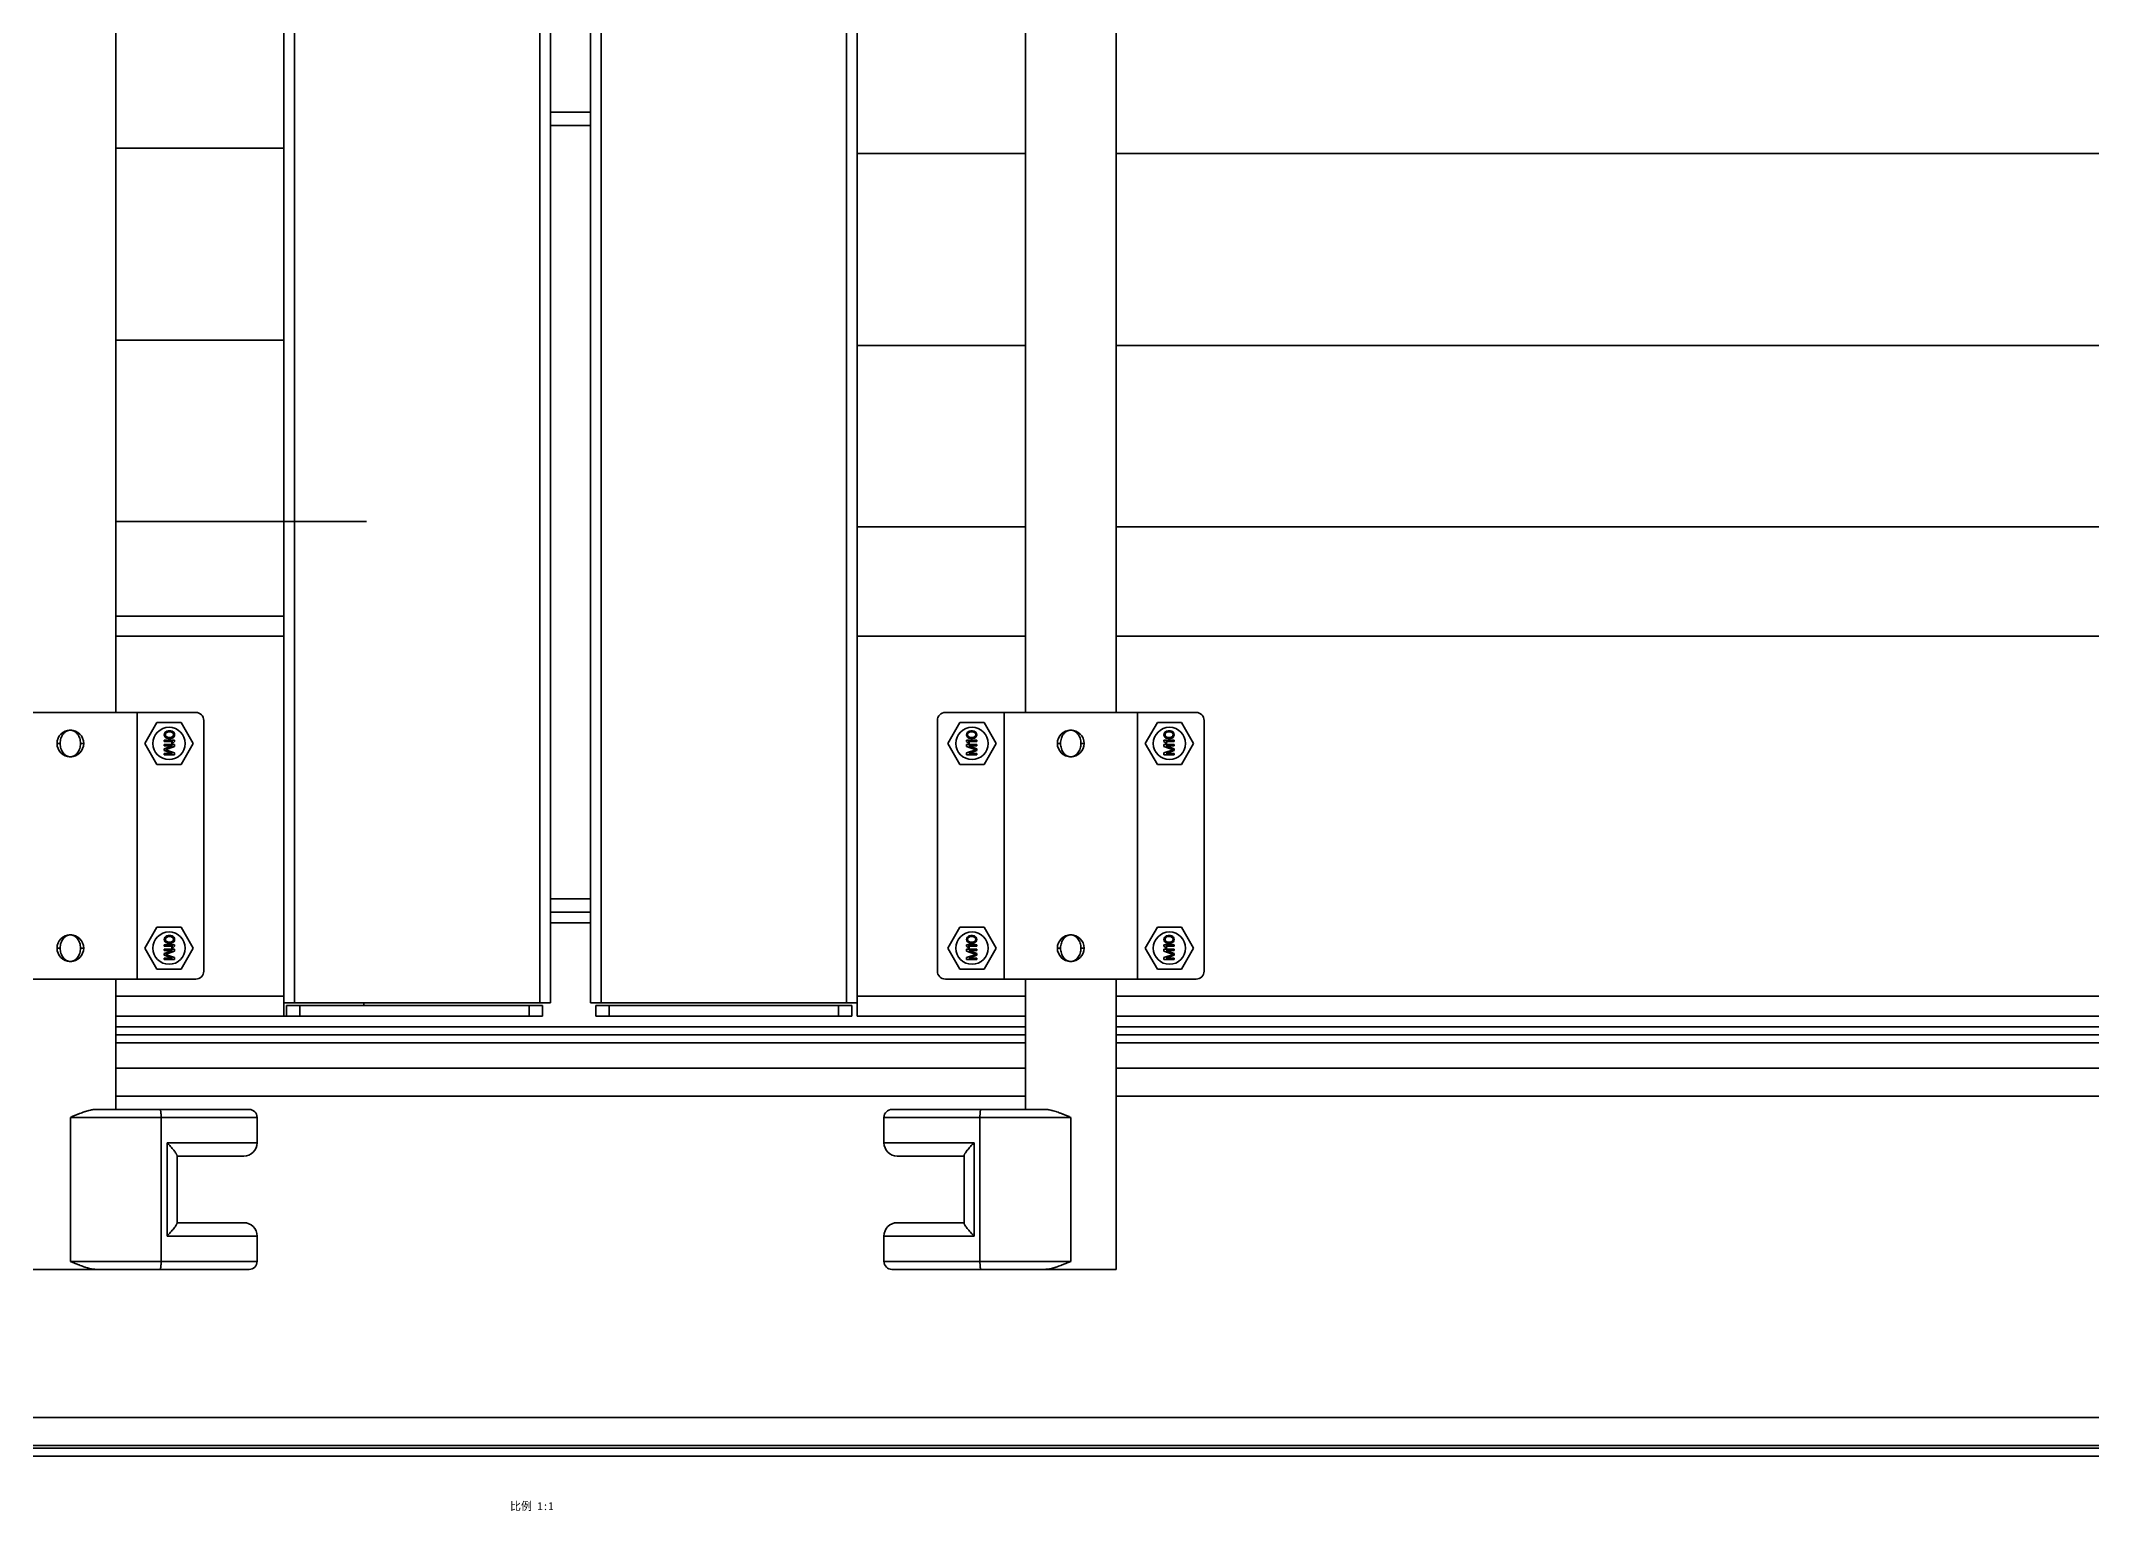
# Model space of a CAD drawing. Header units: millimetres. Extents: x 32496 to 166256, y 3504 to 23939.
# Drawn here: x 37340 to 38109, y 14983 to 15534 of the extents above; entities that cross this region are included whole.
import ezdxf

# ---------------------------------------------------------------- set-up
doc = ezdxf.new("R2010")
doc.units = ezdxf.units.MM
doc.layers.get('0').update_dxf_attribs({"lineweight": 35})
doc.styles.get("Standard").update_dxf_attribs({"font": '仿宋_GB2312.ttf'})

msp = doc.modelspace()

# ---------------------------------------------------------------- linework, layer by layer
at = {"color": 9, "linetype": 'Continuous'}
for p, q in [((37435.352, 17722.349), (37435.352, 15173.349)), ((37642.352, 17722.349), (37642.352, 15173.349)), ((37527.352, 16240.349), (37527.352, 15173.349)), ((37550.352, 16240.349), (37550.352, 15173.349)), ((37368.352, 15310.849), (37431.352, 15310.849)), ((37709.352, 15310.849), (37646.352, 15310.849)), ((38627.352, 15310.849), (37743.352, 15310.849)), ((37346.352, 15270.594), (37347.552, 15270.594)), ((37356.352, 15270.594), (37355.152, 15270.594)), ((37721.352, 15270.594), (37722.552, 15270.594)), ((37731.352, 15270.594), (37730.152, 15270.594)), ((37346.352, 15193.824), (37347.552, 15193.824)), ((37356.352, 15193.824), (37355.152, 15193.824)), ((37721.352, 15193.824), (37722.552, 15193.824)), ((37731.352, 15193.824), (37730.152, 15193.824)), ((37368.352, 15175.849), (37431.352, 15175.849)), ((37437.352, 15168.349), (37437.352, 15172.349)), ((37523.352, 15168.349), (37523.352, 15172.349)), ((37553.352, 15168.349), (37553.352, 15172.349)), ((37639.352, 15168.349), (37639.352, 15172.349)), ((37709.352, 15175.849), (37646.352, 15175.849)), ((38627.352, 15175.849), (37743.352, 15175.849)), ((37709.352, 15164.349), (37368.352, 15164.349)), ((38654.352, 15164.349), (37743.352, 15164.349)), ((37368.352, 15158.263), (37709.352, 15158.263)), ((37743.352, 15158.263), (38706.352, 15158.263)), ((37368.352, 15148.81), (37709.352, 15148.81)), ((37743.352, 15148.81), (38706.352, 15148.81)), ((37368.352, 15138.357), (37709.352, 15138.357)), ((37743.352, 15138.357), (38706.352, 15138.357)), ((37421.352, 15130.349), (37351.352, 15130.349)), ((37656.352, 15130.349), (37726.352, 15130.349)), ((37421.352, 15120.849), (37387.589, 15120.849)), ((37387.589, 15120.849), (37387.589, 15085.849)), ((37656.352, 15120.849), (37690.114, 15120.849)), ((37690.114, 15120.849), (37690.114, 15085.849)), ((37387.589, 15085.849), (37421.352, 15085.849)), ((37690.114, 15085.849), (37656.352, 15085.849)), ((37421.352, 15076.349), (37351.352, 15076.349)), ((37726.352, 15076.349), (37656.352, 15076.349)), ((36481.352, 15017.849), (38594.352, 15017.849)), ((36481.352, 15006.349), (38595.352, 15006.349))]:
    msp.add_line(p, q, dxfattribs=at)
at = {"color": 7, "linetype": 'Continuous'}
for p, q in [((37431.352, 17577.246), (37431.352, 15317.451)), ((37531.352, 16240.349), (37531.352, 15173.349)), ((37546.352, 16240.349), (37546.352, 15173.349)), ((37368.352, 15970.349), (37368.352, 15282.209)), ((37709.352, 15970.349), (37709.352, 15282.209)), ((37743.352, 15970.349), (37743.352, 15282.209)), ((37646.352, 15557.849), (37646.352, 15353.849)), ((37531.352, 15507.349), (37546.352, 15507.349)), ((37546.352, 15507.349), (37531.352, 15507.349)), ((37531.352, 15502.349), (37546.352, 15502.349)), ((37368.352, 15493.849), (37431.352, 15493.849)), ((37709.352, 15491.849), (37646.352, 15491.849)), ((38595.352, 15491.849), (37743.352, 15491.849)), ((37368.352, 15421.849), (37431.352, 15421.849)), ((37709.352, 15419.849), (37646.352, 15419.849)), ((38595.352, 15419.849), (37743.352, 15419.849)), ((37368.352, 15353.849), (37462.352, 15353.849)), ((37646.352, 15316.823), (37646.352, 15353.849)), ((37709.352, 15351.849), (37646.352, 15351.849)), ((38627.352, 15351.849), (37743.352, 15351.849)), ((37368.352, 15318.349), (37431.352, 15318.349)), ((37431.352, 15317.451), (37431.352, 15168.349)), ((37646.352, 15168.349), (37646.352, 15316.823)), ((37304.352, 15282.209), (37398.352, 15282.209)), ((37376.352, 15282.209), (37376.352, 15182.209)), ((37383.819, 15278.444), (37379.287, 15270.594)), ((37392.884, 15278.444), (37383.819, 15278.444)), ((37397.416, 15270.594), (37392.884, 15278.444)), ((37401.352, 15279.209), (37401.352, 15185.209)), ((37676.352, 15279.209), (37676.352, 15185.209)), ((37773.352, 15282.209), (37679.352, 15282.209)), ((37680.287, 15270.594), (37684.819, 15278.444)), ((37684.819, 15278.444), (37693.884, 15278.444)), ((37693.884, 15278.444), (37698.416, 15270.594)), ((37701.352, 15282.209), (37701.352, 15182.209)), ((37751.352, 15282.209), (37751.352, 15182.209)), ((37754.287, 15270.594), (37758.819, 15278.444)), ((37758.819, 15278.444), (37767.884, 15278.444)), ((37767.884, 15278.444), (37772.416, 15270.594)), ((37776.352, 15279.209), (37776.352, 15185.209)), ((37379.287, 15270.594), (37383.819, 15262.744)), ((37386.562, 15273.873), (37386.644, 15274.355)), ((37386.644, 15273.39), (37386.562, 15273.873)), ((37390.422, 15271.782), (37386.562, 15271.782)), ((37386.562, 15271.782), (37386.562, 15271.299)), ((37386.562, 15271.299), (37389.765, 15271.299)), ((37390.422, 15270.174), (37386.562, 15270.174)), ((37386.562, 15270.174), (37386.562, 15269.691)), ((37386.562, 15269.691), (37389.6, 15269.691)), ((37389.6, 15269.691), (37386.562, 15268.565)), ((37386.644, 15274.355), (37386.89, 15274.757)), ((37386.89, 15272.988), (37386.644, 15273.39)), ((37386.89, 15274.757), (37387.136, 15274.999)), ((37387.136, 15272.747), (37386.89, 15272.988)), ((37386.972, 15273.873), (37387.054, 15274.275)), ((37387.054, 15273.471), (37386.972, 15273.873)), ((37386.972, 15268.244), (37390.422, 15269.45)), ((37387.054, 15274.275), (37387.219, 15274.516)), ((37387.219, 15273.229), (37387.054, 15273.471)), ((37387.136, 15274.999), (37387.465, 15275.159)), ((37387.465, 15272.586), (37387.136, 15272.747)), ((37387.219, 15274.516), (37387.711, 15274.838)), ((37387.711, 15272.908), (37387.219, 15273.229)), ((37387.465, 15275.159), (37387.711, 15275.24)), ((37387.711, 15272.506), (37387.465, 15272.586)), ((37387.711, 15275.24), (37388.122, 15275.32)), ((37387.711, 15274.838), (37388.204, 15274.918)), ((37388.204, 15272.827), (37387.711, 15272.908)), ((37388.122, 15272.425), (37387.711, 15272.506)), ((37388.122, 15275.32), (37388.861, 15275.32)), ((37388.861, 15272.425), (37388.122, 15272.425)), ((37388.204, 15274.918), (37388.779, 15274.918)), ((37388.779, 15272.827), (37388.204, 15272.827)), ((37388.779, 15274.918), (37389.272, 15274.838)), ((37389.272, 15272.908), (37388.779, 15272.827)), ((37388.861, 15275.32), (37389.272, 15275.24)), ((37389.272, 15272.506), (37388.861, 15272.425)), ((37389.765, 15271.299), (37389.19, 15270.817)), ((37389.19, 15270.817), (37389.847, 15270.817)), ((37389.272, 15275.24), (37389.518, 15275.159)), ((37389.272, 15274.838), (37389.765, 15274.516)), ((37389.765, 15273.229), (37389.272, 15272.908)), ((37389.518, 15272.586), (37389.272, 15272.506)), ((37389.518, 15275.159), (37389.847, 15274.999)), ((37389.847, 15272.747), (37389.518, 15272.586)), ((37389.765, 15274.516), (37389.929, 15274.275)), ((37389.929, 15273.471), (37389.765, 15273.229)), ((37389.847, 15274.999), (37390.093, 15274.757)), ((37390.093, 15272.988), (37389.847, 15272.747)), ((37389.847, 15270.817), (37390.422, 15271.299)), ((37389.929, 15274.275), (37390.011, 15273.873)), ((37390.011, 15273.873), (37389.929, 15273.471)), ((37390.093, 15274.757), (37390.339, 15274.355)), ((37390.339, 15273.39), (37390.093, 15272.988)), ((37390.339, 15274.355), (37390.422, 15273.873)), ((37390.422, 15273.873), (37390.339, 15273.39)), ((37390.422, 15271.299), (37390.422, 15271.782)), ((37390.422, 15269.45), (37390.422, 15270.174)), ((37392.884, 15262.744), (37397.416, 15270.594)), ((37684.819, 15262.744), (37680.287, 15270.594)), ((37687.364, 15274.355), (37687.282, 15273.873)), ((37687.282, 15273.873), (37687.364, 15273.39)), ((37687.282, 15271.782), (37691.142, 15271.782)), ((37687.282, 15271.299), (37687.282, 15271.782)), ((37687.856, 15270.817), (37687.282, 15271.299)), ((37687.282, 15270.174), (37691.142, 15270.174)), ((37687.282, 15269.45), (37687.282, 15270.174)), ((37690.731, 15268.244), (37687.282, 15269.45)), ((37687.61, 15274.757), (37687.364, 15274.355)), ((37687.364, 15273.39), (37687.61, 15272.988)), ((37687.856, 15274.999), (37687.61, 15274.757)), ((37687.61, 15272.988), (37687.856, 15272.747)), ((37687.774, 15274.275), (37687.692, 15273.873)), ((37687.692, 15273.873), (37687.774, 15273.471)), ((37687.939, 15274.516), (37687.774, 15274.275)), ((37687.774, 15273.471), (37687.939, 15273.229)), ((37688.185, 15275.159), (37687.856, 15274.999)), ((37687.856, 15272.747), (37688.185, 15272.586)), ((37688.513, 15270.817), (37687.856, 15270.817)), ((37688.431, 15274.838), (37687.939, 15274.516)), ((37687.939, 15273.229), (37688.431, 15272.908)), ((37691.142, 15271.299), (37687.939, 15271.299)), ((37687.939, 15271.299), (37688.513, 15270.817)), ((37691.142, 15269.691), (37688.103, 15269.691)), ((37688.103, 15269.691), (37691.142, 15268.565)), ((37688.431, 15275.24), (37688.185, 15275.159)), ((37688.185, 15272.586), (37688.431, 15272.506)), ((37688.842, 15275.32), (37688.431, 15275.24)), ((37688.924, 15274.918), (37688.431, 15274.838)), ((37688.431, 15272.908), (37688.924, 15272.827)), ((37688.431, 15272.506), (37688.842, 15272.425)), ((37689.581, 15275.32), (37688.842, 15275.32)), ((37688.842, 15272.425), (37689.581, 15272.425)), ((37689.499, 15274.918), (37688.924, 15274.918)), ((37688.924, 15272.827), (37689.499, 15272.827)), ((37689.992, 15274.838), (37689.499, 15274.918)), ((37689.499, 15272.827), (37689.992, 15272.908)), ((37689.992, 15275.24), (37689.581, 15275.32)), ((37689.581, 15272.425), (37689.992, 15272.506)), ((37690.238, 15275.159), (37689.992, 15275.24)), ((37690.485, 15274.516), (37689.992, 15274.838)), ((37689.992, 15272.908), (37690.485, 15273.229)), ((37689.992, 15272.506), (37690.238, 15272.586)), ((37690.567, 15274.999), (37690.238, 15275.159)), ((37690.238, 15272.586), (37690.567, 15272.747)), ((37690.649, 15274.275), (37690.485, 15274.516)), ((37690.485, 15273.229), (37690.649, 15273.471)), ((37690.813, 15274.757), (37690.567, 15274.999)), ((37690.567, 15272.747), (37690.813, 15272.988)), ((37690.731, 15273.873), (37690.649, 15274.275)), ((37690.649, 15273.471), (37690.731, 15273.873)), ((37691.059, 15274.355), (37690.813, 15274.757)), ((37690.813, 15272.988), (37691.059, 15273.39)), ((37691.142, 15273.873), (37691.059, 15274.355)), ((37691.059, 15273.39), (37691.142, 15273.873)), ((37691.142, 15271.782), (37691.142, 15271.299)), ((37691.142, 15270.174), (37691.142, 15269.691)), ((37698.416, 15270.594), (37693.884, 15262.744)), ((37758.819, 15262.744), (37754.287, 15270.594)), ((37761.364, 15274.355), (37761.282, 15273.873)), ((37761.282, 15273.873), (37761.364, 15273.39)), ((37761.282, 15271.782), (37765.142, 15271.782)), ((37761.282, 15271.299), (37761.282, 15271.782)), ((37761.856, 15270.817), (37761.282, 15271.299)), ((37761.282, 15270.174), (37765.142, 15270.174)), ((37761.282, 15269.45), (37761.282, 15270.174)), ((37764.731, 15268.244), (37761.282, 15269.45)), ((37761.61, 15274.757), (37761.364, 15274.355)), ((37761.364, 15273.39), (37761.61, 15272.988)), ((37761.856, 15274.999), (37761.61, 15274.757)), ((37761.61, 15272.988), (37761.856, 15272.747)), ((37761.774, 15274.275), (37761.692, 15273.873)), ((37761.692, 15273.873), (37761.774, 15273.471)), ((37761.939, 15274.516), (37761.774, 15274.275)), ((37761.774, 15273.471), (37761.939, 15273.229)), ((37762.185, 15275.159), (37761.856, 15274.999)), ((37761.856, 15272.747), (37762.185, 15272.586)), ((37762.513, 15270.817), (37761.856, 15270.817)), ((37762.431, 15274.838), (37761.939, 15274.516)), ((37761.939, 15273.229), (37762.431, 15272.908)), ((37765.142, 15271.299), (37761.939, 15271.299)), ((37761.939, 15271.299), (37762.513, 15270.817)), ((37765.142, 15269.691), (37762.103, 15269.691)), ((37762.103, 15269.691), (37765.142, 15268.565)), ((37762.431, 15275.24), (37762.185, 15275.159)), ((37762.185, 15272.586), (37762.431, 15272.506)), ((37762.842, 15275.32), (37762.431, 15275.24)), ((37762.924, 15274.918), (37762.431, 15274.838)), ((37762.431, 15272.908), (37762.924, 15272.827)), ((37762.431, 15272.506), (37762.842, 15272.425)), ((37763.581, 15275.32), (37762.842, 15275.32)), ((37762.842, 15272.425), (37763.581, 15272.425)), ((37763.499, 15274.918), (37762.924, 15274.918)), ((37762.924, 15272.827), (37763.499, 15272.827)), ((37763.992, 15274.838), (37763.499, 15274.918)), ((37763.499, 15272.827), (37763.992, 15272.908)), ((37763.992, 15275.24), (37763.581, 15275.32)), ((37763.581, 15272.425), (37763.992, 15272.506)), ((37764.238, 15275.159), (37763.992, 15275.24)), ((37764.485, 15274.516), (37763.992, 15274.838)), ((37763.992, 15272.908), (37764.485, 15273.229)), ((37763.992, 15272.506), (37764.238, 15272.586)), ((37764.567, 15274.999), (37764.238, 15275.159)), ((37764.238, 15272.586), (37764.567, 15272.747)), ((37764.649, 15274.275), (37764.485, 15274.516)), ((37764.485, 15273.229), (37764.649, 15273.471)), ((37764.813, 15274.757), (37764.567, 15274.999)), ((37764.567, 15272.747), (37764.813, 15272.988)), ((37764.731, 15273.873), (37764.649, 15274.275)), ((37764.649, 15273.471), (37764.731, 15273.873)), ((37765.059, 15274.355), (37764.813, 15274.757)), ((37764.813, 15272.988), (37765.059, 15273.39)), ((37765.142, 15273.873), (37765.059, 15274.355)), ((37765.059, 15273.39), (37765.142, 15273.873)), ((37765.142, 15271.782), (37765.142, 15271.299)), ((37765.142, 15270.174), (37765.142, 15269.691)), ((37772.416, 15270.594), (37767.884, 15262.744)), ((37383.819, 15262.744), (37392.884, 15262.744)), ((37386.562, 15268.565), (37386.562, 15267.922)), ((37386.562, 15267.922), (37389.6, 15266.796)), ((37389.6, 15266.796), (37386.562, 15266.796)), ((37386.562, 15266.796), (37386.562, 15266.314)), ((37386.562, 15266.314), (37390.422, 15266.314)), ((37390.422, 15267.037), (37386.972, 15268.244)), ((37390.422, 15266.314), (37390.422, 15267.037)), ((37693.884, 15262.744), (37684.819, 15262.744)), ((37687.282, 15267.037), (37690.731, 15268.244)), ((37687.282, 15266.314), (37687.282, 15267.037)), ((37691.142, 15266.314), (37687.282, 15266.314)), ((37691.142, 15267.922), (37688.103, 15266.796)), ((37688.103, 15266.796), (37691.142, 15266.796)), ((37691.142, 15268.565), (37691.142, 15267.922)), ((37691.142, 15266.796), (37691.142, 15266.314)), ((37767.884, 15262.744), (37758.819, 15262.744)), ((37761.282, 15267.037), (37764.731, 15268.244)), ((37761.282, 15266.314), (37761.282, 15267.037)), ((37765.142, 15266.314), (37761.282, 15266.314)), ((37765.142, 15267.922), (37762.103, 15266.796)), ((37762.103, 15266.796), (37765.142, 15266.796)), ((37765.142, 15268.565), (37765.142, 15267.922)), ((37765.142, 15266.796), (37765.142, 15266.314)), ((37546.352, 15212.349), (37531.352, 15212.349)), ((37383.819, 15201.674), (37379.287, 15193.824)), ((37392.884, 15201.674), (37383.819, 15201.674)), ((37397.416, 15193.824), (37392.884, 15201.674)), ((37546.352, 15207.349), (37531.352, 15207.349)), ((37546.352, 15203.349), (37531.352, 15203.349)), ((37680.287, 15193.824), (37684.819, 15201.674)), ((37684.819, 15201.674), (37693.884, 15201.674)), ((37693.884, 15201.674), (37698.416, 15193.824)), ((37754.287, 15193.824), (37758.819, 15201.674)), ((37758.819, 15201.674), (37767.884, 15201.674)), ((37767.884, 15201.674), (37772.416, 15193.824)), ((37379.287, 15193.824), (37383.819, 15185.974)), ((37386.562, 15197.103), (37386.644, 15197.585)), ((37386.644, 15196.62), (37386.562, 15197.103)), ((37390.422, 15195.012), (37386.562, 15195.012)), ((37386.562, 15195.012), (37386.562, 15194.529)), ((37386.562, 15194.529), (37389.765, 15194.529)), ((37390.422, 15193.404), (37386.562, 15193.404)), ((37386.562, 15193.404), (37386.562, 15192.921)), ((37386.562, 15192.921), (37389.6, 15192.921)), ((37389.6, 15192.921), (37386.562, 15191.795)), ((37386.644, 15197.585), (37386.89, 15197.987)), ((37386.89, 15196.218), (37386.644, 15196.62)), ((37386.89, 15197.987), (37387.136, 15198.229)), ((37387.136, 15195.977), (37386.89, 15196.218)), ((37386.972, 15197.103), (37387.054, 15197.505)), ((37387.054, 15196.701), (37386.972, 15197.103)), ((37386.972, 15191.474), (37390.422, 15192.68)), ((37387.054, 15197.505), (37387.219, 15197.746)), ((37387.219, 15196.459), (37387.054, 15196.701)), ((37387.136, 15198.229), (37387.465, 15198.389)), ((37387.465, 15195.816), (37387.136, 15195.977)), ((37387.219, 15197.746), (37387.711, 15198.068)), ((37387.711, 15196.138), (37387.219, 15196.459)), ((37387.465, 15198.389), (37387.711, 15198.47)), ((37387.711, 15195.736), (37387.465, 15195.816)), ((37387.711, 15198.47), (37388.122, 15198.55)), ((37387.711, 15198.068), (37388.204, 15198.148)), ((37388.204, 15196.057), (37387.711, 15196.138)), ((37388.122, 15195.655), (37387.711, 15195.736)), ((37388.122, 15198.55), (37388.861, 15198.55)), ((37388.861, 15195.655), (37388.122, 15195.655)), ((37388.204, 15198.148), (37388.779, 15198.148)), ((37388.779, 15196.057), (37388.204, 15196.057)), ((37388.779, 15198.148), (37389.272, 15198.068)), ((37389.272, 15196.138), (37388.779, 15196.057)), ((37388.861, 15198.55), (37389.272, 15198.47)), ((37389.272, 15195.736), (37388.861, 15195.655)), ((37389.765, 15194.529), (37389.19, 15194.047)), ((37389.19, 15194.047), (37389.847, 15194.047)), ((37389.272, 15198.47), (37389.518, 15198.389)), ((37389.272, 15198.068), (37389.765, 15197.746)), ((37389.765, 15196.459), (37389.272, 15196.138)), ((37389.518, 15195.816), (37389.272, 15195.736)), ((37389.518, 15198.389), (37389.847, 15198.229)), ((37389.847, 15195.977), (37389.518, 15195.816)), ((37389.765, 15197.746), (37389.929, 15197.505)), ((37389.929, 15196.701), (37389.765, 15196.459)), ((37389.847, 15198.229), (37390.093, 15197.987)), ((37390.093, 15196.218), (37389.847, 15195.977)), ((37389.847, 15194.047), (37390.422, 15194.529)), ((37389.929, 15197.505), (37390.011, 15197.103)), ((37390.011, 15197.103), (37389.929, 15196.701)), ((37390.093, 15197.987), (37390.339, 15197.585)), ((37390.339, 15196.62), (37390.093, 15196.218)), ((37390.339, 15197.585), (37390.422, 15197.103)), ((37390.422, 15197.103), (37390.339, 15196.62)), ((37390.422, 15194.529), (37390.422, 15195.012)), ((37390.422, 15192.68), (37390.422, 15193.404)), ((37392.884, 15185.974), (37397.416, 15193.824)), ((37684.819, 15185.974), (37680.287, 15193.824)), ((37687.364, 15197.585), (37687.282, 15197.103)), ((37687.282, 15197.103), (37687.364, 15196.62)), ((37687.282, 15195.012), (37691.142, 15195.012)), ((37687.282, 15194.529), (37687.282, 15195.012)), ((37687.856, 15194.047), (37687.282, 15194.529)), ((37687.282, 15193.404), (37691.142, 15193.404)), ((37687.282, 15192.68), (37687.282, 15193.404)), ((37690.731, 15191.474), (37687.282, 15192.68)), ((37687.61, 15197.987), (37687.364, 15197.585)), ((37687.364, 15196.62), (37687.61, 15196.218)), ((37687.856, 15198.229), (37687.61, 15197.987)), ((37687.61, 15196.218), (37687.856, 15195.977)), ((37687.774, 15197.505), (37687.692, 15197.103)), ((37687.692, 15197.103), (37687.774, 15196.701)), ((37687.939, 15197.746), (37687.774, 15197.505)), ((37687.774, 15196.701), (37687.939, 15196.459)), ((37688.185, 15198.389), (37687.856, 15198.229)), ((37687.856, 15195.977), (37688.185, 15195.816)), ((37688.513, 15194.047), (37687.856, 15194.047)), ((37688.431, 15198.068), (37687.939, 15197.746)), ((37687.939, 15196.459), (37688.431, 15196.138)), ((37691.142, 15194.529), (37687.939, 15194.529)), ((37687.939, 15194.529), (37688.513, 15194.047)), ((37691.142, 15192.921), (37688.103, 15192.921)), ((37688.103, 15192.921), (37691.142, 15191.795)), ((37688.431, 15198.47), (37688.185, 15198.389)), ((37688.185, 15195.816), (37688.431, 15195.736)), ((37688.842, 15198.55), (37688.431, 15198.47)), ((37688.924, 15198.148), (37688.431, 15198.068)), ((37688.431, 15196.138), (37688.924, 15196.057)), ((37688.431, 15195.736), (37688.842, 15195.655)), ((37689.581, 15198.55), (37688.842, 15198.55)), ((37688.842, 15195.655), (37689.581, 15195.655)), ((37689.499, 15198.148), (37688.924, 15198.148)), ((37688.924, 15196.057), (37689.499, 15196.057)), ((37689.992, 15198.068), (37689.499, 15198.148)), ((37689.499, 15196.057), (37689.992, 15196.138)), ((37689.992, 15198.47), (37689.581, 15198.55)), ((37689.581, 15195.655), (37689.992, 15195.736)), ((37690.238, 15198.389), (37689.992, 15198.47)), ((37690.485, 15197.746), (37689.992, 15198.068)), ((37689.992, 15196.138), (37690.485, 15196.459)), ((37689.992, 15195.736), (37690.238, 15195.816)), ((37690.567, 15198.229), (37690.238, 15198.389)), ((37690.238, 15195.816), (37690.567, 15195.977)), ((37690.649, 15197.505), (37690.485, 15197.746)), ((37690.485, 15196.459), (37690.649, 15196.701)), ((37690.813, 15197.987), (37690.567, 15198.229)), ((37690.567, 15195.977), (37690.813, 15196.218)), ((37690.731, 15197.103), (37690.649, 15197.505)), ((37690.649, 15196.701), (37690.731, 15197.103)), ((37691.059, 15197.585), (37690.813, 15197.987)), ((37690.813, 15196.218), (37691.059, 15196.62)), ((37691.142, 15197.103), (37691.059, 15197.585)), ((37691.059, 15196.62), (37691.142, 15197.103)), ((37691.142, 15195.012), (37691.142, 15194.529)), ((37691.142, 15193.404), (37691.142, 15192.921)), ((37698.416, 15193.824), (37693.884, 15185.974)), ((37758.819, 15185.974), (37754.287, 15193.824)), ((37761.364, 15197.585), (37761.282, 15197.103)), ((37761.282, 15197.103), (37761.364, 15196.62)), ((37761.282, 15195.012), (37765.142, 15195.012)), ((37761.282, 15194.529), (37761.282, 15195.012)), ((37761.856, 15194.047), (37761.282, 15194.529)), ((37761.282, 15193.404), (37765.142, 15193.404)), ((37761.282, 15192.68), (37761.282, 15193.404)), ((37764.731, 15191.474), (37761.282, 15192.68)), ((37761.61, 15197.987), (37761.364, 15197.585)), ((37761.364, 15196.62), (37761.61, 15196.218)), ((37761.856, 15198.229), (37761.61, 15197.987)), ((37761.61, 15196.218), (37761.856, 15195.977)), ((37761.774, 15197.505), (37761.692, 15197.103)), ((37761.692, 15197.103), (37761.774, 15196.701)), ((37761.939, 15197.746), (37761.774, 15197.505)), ((37761.774, 15196.701), (37761.939, 15196.459)), ((37762.185, 15198.389), (37761.856, 15198.229)), ((37761.856, 15195.977), (37762.185, 15195.816)), ((37762.513, 15194.047), (37761.856, 15194.047)), ((37762.431, 15198.068), (37761.939, 15197.746)), ((37761.939, 15196.459), (37762.431, 15196.138)), ((37765.142, 15194.529), (37761.939, 15194.529)), ((37761.939, 15194.529), (37762.513, 15194.047)), ((37765.142, 15192.921), (37762.103, 15192.921)), ((37762.103, 15192.921), (37765.142, 15191.795)), ((37762.431, 15198.47), (37762.185, 15198.389)), ((37762.185, 15195.816), (37762.431, 15195.736)), ((37762.842, 15198.55), (37762.431, 15198.47)), ((37762.924, 15198.148), (37762.431, 15198.068)), ((37762.431, 15196.138), (37762.924, 15196.057)), ((37762.431, 15195.736), (37762.842, 15195.655)), ((37763.581, 15198.55), (37762.842, 15198.55)), ((37762.842, 15195.655), (37763.581, 15195.655)), ((37763.499, 15198.148), (37762.924, 15198.148)), ((37762.924, 15196.057), (37763.499, 15196.057)), ((37763.992, 15198.068), (37763.499, 15198.148)), ((37763.499, 15196.057), (37763.992, 15196.138)), ((37763.992, 15198.47), (37763.581, 15198.55)), ((37763.581, 15195.655), (37763.992, 15195.736)), ((37764.238, 15198.389), (37763.992, 15198.47)), ((37764.485, 15197.746), (37763.992, 15198.068)), ((37763.992, 15196.138), (37764.485, 15196.459)), ((37763.992, 15195.736), (37764.238, 15195.816)), ((37764.567, 15198.229), (37764.238, 15198.389)), ((37764.238, 15195.816), (37764.567, 15195.977)), ((37764.649, 15197.505), (37764.485, 15197.746)), ((37764.485, 15196.459), (37764.649, 15196.701)), ((37764.813, 15197.987), (37764.567, 15198.229)), ((37764.567, 15195.977), (37764.813, 15196.218)), ((37764.731, 15197.103), (37764.649, 15197.505)), ((37764.649, 15196.701), (37764.731, 15197.103)), ((37765.059, 15197.585), (37764.813, 15197.987)), ((37764.813, 15196.218), (37765.059, 15196.62)), ((37765.142, 15197.103), (37765.059, 15197.585)), ((37765.059, 15196.62), (37765.142, 15197.103)), ((37765.142, 15195.012), (37765.142, 15194.529)), ((37765.142, 15193.404), (37765.142, 15192.921)), ((37772.416, 15193.824), (37767.884, 15185.974)), ((37383.819, 15185.974), (37392.884, 15185.974)), ((37386.562, 15191.795), (37386.562, 15191.152)), ((37386.562, 15191.152), (37389.6, 15190.026)), ((37389.6, 15190.026), (37386.562, 15190.026)), ((37386.562, 15190.026), (37386.562, 15189.544)), ((37386.562, 15189.544), (37390.422, 15189.544)), ((37390.422, 15190.267), (37386.972, 15191.474)), ((37390.422, 15189.544), (37390.422, 15190.267)), ((37693.884, 15185.974), (37684.819, 15185.974)), ((37687.282, 15190.267), (37690.731, 15191.474)), ((37687.282, 15189.544), (37687.282, 15190.267)), ((37691.142, 15189.544), (37687.282, 15189.544)), ((37691.142, 15191.152), (37688.103, 15190.026)), ((37688.103, 15190.026), (37691.142, 15190.026)), ((37691.142, 15191.795), (37691.142, 15191.152)), ((37691.142, 15190.026), (37691.142, 15189.544)), ((37767.884, 15185.974), (37758.819, 15185.974)), ((37761.282, 15190.267), (37764.731, 15191.474)), ((37761.282, 15189.544), (37761.282, 15190.267)), ((37765.142, 15189.544), (37761.282, 15189.544)), ((37765.142, 15191.152), (37762.103, 15190.026)), ((37762.103, 15190.026), (37765.142, 15190.026)), ((37765.142, 15191.795), (37765.142, 15191.152)), ((37765.142, 15190.026), (37765.142, 15189.544)), ((37304.352, 15182.209), (37398.352, 15182.209)), ((37368.352, 15182.209), (37368.352, 15133.349)), ((37773.352, 15182.209), (37679.352, 15182.209)), ((37709.352, 15182.209), (37709.352, 15133.349)), ((37743.352, 15182.209), (37743.352, 15073.349)), ((37531.352, 15173.349), (37431.352, 15173.349)), ((37528.352, 15172.349), (37432.352, 15172.349)), ((37432.352, 15168.349), (37432.352, 15172.349)), ((37461.352, 15173.349), (37461.352, 15172.349)), ((37528.352, 15168.349), (37528.352, 15172.349)), ((37646.352, 15173.349), (37546.352, 15173.349)), ((37644.352, 15172.349), (37548.352, 15172.349)), ((37548.352, 15168.349), (37548.352, 15172.349)), ((37644.352, 15168.349), (37644.352, 15172.349)), ((37368.352, 15168.349), (37431.352, 15168.349)), ((37432.352, 15168.349), (37431.352, 15168.349)), ((37528.352, 15168.349), (37432.352, 15168.349)), ((37644.352, 15168.349), (37548.352, 15168.349)), ((37709.352, 15168.349), (37646.352, 15168.349)), ((38627.352, 15168.349), (37743.352, 15168.349)), ((37709.352, 15161.349), (37368.352, 15161.349)), ((37368.352, 15158.309), (37709.352, 15158.309)), ((38654.352, 15161.349), (37743.352, 15161.349)), ((37743.352, 15158.309), (38706.352, 15158.309)), ((37352.936, 15131.011), (37352.648, 15130.891)), ((37418.352, 15133.349), (37360.995, 15133.349)), ((37659.352, 15133.349), (37716.708, 15133.349)), ((37724.767, 15131.011), (37725.055, 15130.891)), ((37351.352, 15130.349), (37351.352, 15076.349)), ((37385.376, 15076.349), (37385.376, 15130.349)), ((37421.352, 15120.849), (37421.352, 15130.349)), ((37656.352, 15120.849), (37656.352, 15130.349)), ((37692.328, 15076.349), (37692.328, 15130.349)), ((37726.352, 15130.349), (37726.352, 15076.349)), ((37391.352, 15116.004), (37391.352, 15090.693)), ((37416.352, 15115.849), (37391.352, 15115.849)), ((37661.352, 15115.849), (37686.352, 15115.849)), ((37686.352, 15116.004), (37686.352, 15090.693)), ((37391.352, 15090.849), (37416.352, 15090.849)), ((37421.352, 15076.349), (37421.352, 15085.849)), ((37656.352, 15076.349), (37656.352, 15085.849)), ((37686.352, 15090.849), (37661.352, 15090.849)), ((37334.352, 15073.349), (37364.199, 15073.349)), ((37352.647, 15075.806), (37352.936, 15075.686)), ((37418.352, 15073.349), (37360.995, 15073.349)), ((37716.708, 15073.349), (37659.352, 15073.349)), ((37743.352, 15073.349), (37716.708, 15073.349)), ((37725.056, 15075.806), (37724.767, 15075.686)), ((36481.352, 15007.349), (38594.352, 15007.349)), ((36481.352, 15003.349), (38595.352, 15003.349))]:
    msp.add_line(p, q, dxfattribs=at)
for centre, radius in [((37351.352, 15270.594), 5), ((37388.352, 15270.594), 6.055), ((37689.352, 15270.594), 6.055), ((37726.352, 15270.594), 5), ((37763.352, 15270.594), 6.055), ((37351.352, 15193.824), 5), ((37388.352, 15193.824), 6.055), ((37689.352, 15193.824), 6.055), ((37726.352, 15193.824), 5), ((37763.352, 15193.824), 6.055)]:
    msp.add_circle(centre, radius, dxfattribs=at)
for centre, radius, start, end in [((37398.352, 15279.209), 3, 0, 90), ((37679.352, 15279.209), 3, 90, 180), ((37773.352, 15279.209), 3, 0, 90), ((37398.352, 15185.209), 3, 270, 0), ((37679.352, 15185.209), 3, 180, 270), ((37773.352, 15185.209), 3, 270, 0), ((37500.073, 14776.93), 383.436, 112.611717, 112.821724), ((37384.788, 15054.795), 82.602, 111.66374, 111.907827), ((37372.07, 15087.557), 47.457, 110.207585, 110.396207), ((37366.41, 15103.602), 30.442, 108.011666, 108.317547), ((37363.134, 15114.492), 19.069, 104.359, 105.090053), ((37361.458, 15122.098), 11.277, 98.622006, 99.52621), ((37418.352, 15130.349), 3, 0, 90), ((37659.352, 15130.349), 3, 90, 180), ((37716.245, 15122.098), 11.277, 80.47379, 81.377994), ((37714.569, 15114.492), 19.069, 74.909947, 75.641), ((37711.293, 15103.602), 30.442, 71.682453, 71.988334), ((37705.634, 15087.557), 47.457, 69.603793, 69.792415), ((37692.915, 15054.795), 82.602, 68.092173, 68.33626), ((37577.63, 14776.93), 383.436, 67.178276, 67.388283), ((37416.352, 15120.849), 5, 270, 0), ((37661.352, 15120.849), 5, 180, 270), ((37416.352, 15085.849), 5, 0, 90), ((37661.352, 15085.849), 5, 90, 180), ((37500.251, 15430.192), 383.896, 247.178342, 247.387917), ((37384.59, 15151.408), 82.07, 248.090672, 248.336517), ((37371.961, 15118.848), 47.145, 249.601673, 249.793339), ((37366.35, 15102.913), 30.251, 251.679371, 251.987326), ((37363.083, 15092.013), 18.87, 254.904844, 255.645581), ((37361.438, 15084.472), 11.149, 260.46646, 261.383048), ((37418.352, 15076.349), 3, 270, 0), ((37659.352, 15076.349), 3, 180, 270), ((37716.265, 15084.472), 11.149, 278.616952, 279.53354), ((37714.62, 15092.013), 18.87, 284.354419, 285.095156), ((37711.353, 15102.913), 30.251, 288.012674, 288.320629), ((37705.742, 15118.848), 47.145, 290.206661, 290.398327), ((37693.113, 15151.408), 82.07, 291.663483, 291.909328), ((37577.452, 15430.192), 383.896, 292.612083, 292.821658)]:
    msp.add_arc(centre, radius, start, end, dxfattribs=at)
for points, knots in [([(37355.152, 15270.594), (37355.152, 15271.239), (37355.01, 15272.204), (37354.541, 15273.371), (37354.071, 15274.132), (37353.496, 15274.761), (37352.834, 15275.233), (37352.109, 15275.527), (37351.351, 15275.627), (37350.592, 15275.526), (37349.868, 15275.232), (37349.206, 15274.759), (37348.631, 15274.13), (37348.162, 15273.369), (37347.692, 15272.203), (37347.552, 15271.238), (37347.552, 15270.594)], [0, 0, 0, 0, 0.1397452, 0.2070146, 0.2713391, 0.3324152, 0.3903878, 0.4459035, 0.5000391, 0.5541863, 0.6097272, 0.6677291, 0.7288193, 0.7931337, 0.8603675, 1, 1, 1, 1]), ([(37347.552, 15270.594), (37347.552, 15269.948), (37347.693, 15268.983), (37348.162, 15267.817), (37348.632, 15267.055), (37349.208, 15266.426), (37349.869, 15265.954), (37350.594, 15265.66), (37351.352, 15265.561), (37352.111, 15265.661), (37352.835, 15265.955), (37353.497, 15266.428), (37354.072, 15267.057), (37354.542, 15267.819), (37355.011, 15268.984), (37355.152, 15269.949), (37355.152, 15270.594)], [0, 0, 0, 0, 0.1397452, 0.2070146, 0.2713391, 0.3324152, 0.3903878, 0.4459035, 0.5000391, 0.5541863, 0.6097272, 0.6677291, 0.7288193, 0.7931337, 0.8603675, 1, 1, 1, 1]), ([(37722.552, 15270.594), (37722.552, 15271.239), (37722.693, 15272.204), (37723.162, 15273.371), (37723.632, 15274.132), (37724.208, 15274.761), (37724.869, 15275.233), (37725.594, 15275.527), (37726.352, 15275.627), (37727.111, 15275.526), (37727.835, 15275.232), (37728.497, 15274.759), (37729.072, 15274.13), (37729.542, 15273.369), (37730.011, 15272.203), (37730.152, 15271.238), (37730.152, 15270.594)], [0, 0, 0, 0, 0.1397452, 0.2070146, 0.2713391, 0.3324152, 0.3903878, 0.4459035, 0.5000391, 0.5541863, 0.6097272, 0.6677291, 0.7288193, 0.7931337, 0.8603675, 1, 1, 1, 1]), ([(37730.152, 15270.594), (37730.152, 15269.948), (37730.01, 15268.983), (37729.541, 15267.817), (37729.071, 15267.055), (37728.496, 15266.426), (37727.834, 15265.954), (37727.109, 15265.66), (37726.351, 15265.561), (37725.592, 15265.661), (37724.868, 15265.955), (37724.206, 15266.428), (37723.631, 15267.057), (37723.162, 15267.819), (37722.692, 15268.984), (37722.552, 15269.949), (37722.552, 15270.594)], [0, 0, 0, 0, 0.1397452, 0.2070146, 0.2713391, 0.3324152, 0.3903878, 0.4459035, 0.5000391, 0.5541863, 0.6097272, 0.6677291, 0.7288193, 0.7931337, 0.8603675, 1, 1, 1, 1]), ([(37355.152, 15193.824), (37355.152, 15194.469), (37355.01, 15195.434), (37354.541, 15196.601), (37354.071, 15197.362), (37353.496, 15197.991), (37352.834, 15198.463), (37352.109, 15198.757), (37351.351, 15198.857), (37350.592, 15198.756), (37349.868, 15198.462), (37349.206, 15197.989), (37348.631, 15197.36), (37348.162, 15196.599), (37347.692, 15195.433), (37347.552, 15194.468), (37347.552, 15193.824)], [0, 0, 0, 0, 0.1397452, 0.2070146, 0.2713391, 0.3324152, 0.3903878, 0.4459035, 0.5000391, 0.5541863, 0.6097272, 0.6677291, 0.7288193, 0.7931337, 0.8603675, 1, 1, 1, 1]), ([(37347.552, 15193.824), (37347.552, 15193.178), (37347.693, 15192.213), (37348.162, 15191.047), (37348.632, 15190.285), (37349.208, 15189.657), (37349.869, 15189.184), (37350.594, 15188.89), (37351.352, 15188.791), (37352.111, 15188.891), (37352.835, 15189.185), (37353.497, 15189.658), (37354.072, 15190.287), (37354.542, 15191.049), (37355.011, 15192.214), (37355.152, 15193.179), (37355.152, 15193.824)], [0, 0, 0, 0, 0.1397452, 0.2070146, 0.2713391, 0.3324152, 0.3903878, 0.4459035, 0.5000391, 0.5541863, 0.6097272, 0.6677291, 0.7288193, 0.7931337, 0.8603675, 1, 1, 1, 1]), ([(37722.552, 15193.824), (37722.552, 15194.469), (37722.693, 15195.434), (37723.162, 15196.601), (37723.632, 15197.362), (37724.208, 15197.991), (37724.869, 15198.463), (37725.594, 15198.757), (37726.352, 15198.857), (37727.111, 15198.756), (37727.835, 15198.462), (37728.497, 15197.989), (37729.072, 15197.36), (37729.542, 15196.599), (37730.011, 15195.433), (37730.152, 15194.468), (37730.152, 15193.824)], [0, 0, 0, 0, 0.1397452, 0.2070146, 0.2713391, 0.3324152, 0.3903878, 0.4459035, 0.5000391, 0.5541863, 0.6097272, 0.6677291, 0.7288193, 0.7931337, 0.8603675, 1, 1, 1, 1]), ([(37730.152, 15193.824), (37730.152, 15193.178), (37730.01, 15192.213), (37729.541, 15191.047), (37729.071, 15190.285), (37728.496, 15189.657), (37727.834, 15189.184), (37727.109, 15188.89), (37726.351, 15188.791), (37725.592, 15188.891), (37724.868, 15189.185), (37724.206, 15189.658), (37723.631, 15190.287), (37723.162, 15191.049), (37722.692, 15192.214), (37722.552, 15193.179), (37722.552, 15193.824)], [0, 0, 0, 0, 0.1397452, 0.2070146, 0.2713391, 0.3324152, 0.3903878, 0.4459035, 0.5000391, 0.5541863, 0.6097272, 0.6677291, 0.7288193, 0.7931337, 0.8603675, 1, 1, 1, 1]), ([(37353.968, 15131.432), (37353.882, 15131.398), (37353.538, 15131.259), (37353.194, 15131.118), (37352.936, 15131.011)], [0, 0, 0, 0, 0.2493508, 1, 1, 1, 1]), ([(37355.53, 15132.039), (37355.427, 15132.001), (37355.014, 15131.846), (37354.603, 15131.685), (37354.295, 15131.563)], [0, 0, 0, 0, 0.2486191, 1, 1, 1, 1]), ([(37356.843, 15132.502), (37356.746, 15132.47), (37356.355, 15132.339), (37355.967, 15132.2), (37355.677, 15132.093)], [0, 0, 0, 0, 0.2480561, 1, 1, 1, 1]), ([(37358.17, 15132.903), (37358.072, 15132.877), (37357.679, 15132.768), (37357.289, 15132.648), (37356.997, 15132.553)], [0, 0, 0, 0, 0.2472202, 1, 1, 1, 1]), ([(37359.592, 15133.22), (37359.494, 15133.203), (37359.096, 15133.131), (37358.701, 15133.041), (37358.405, 15132.965)], [0, 0, 0, 0, 0.2461308, 1, 1, 1, 1]), ([(37360.995, 15133.349), (37360.895, 15133.349), (37360.484, 15133.339), (37360.075, 15133.295), (37359.768, 15133.248)], [0, 0, 0, 0, 0.2445432, 1, 1, 1, 1]), ([(37385.376, 15130.349), (37385.376, 15130.733), (37385.363, 15131.291), (37385.316, 15131.999), (37385.271, 15132.448), (37385.223, 15132.774), (37385.179, 15132.989), (37385.146, 15133.114), (37385.112, 15133.214), (37385.075, 15133.294), (37385.029, 15133.349), (37384.998, 15133.349)], [0, 0, 0, 0, 0.3758142, 0.5455532, 0.6944893, 0.8172104, 0.8674166, 0.9096599, 0.9437343, 0.9696761, 1, 1, 1, 1]), ([(37692.328, 15130.349), (37692.328, 15130.733), (37692.34, 15131.291), (37692.387, 15131.999), (37692.432, 15132.448), (37692.48, 15132.774), (37692.525, 15132.989), (37692.557, 15133.114), (37692.592, 15133.214), (37692.629, 15133.294), (37692.674, 15133.349), (37692.705, 15133.349)], [0, 0, 0, 0, 0.3758142, 0.5455532, 0.6944893, 0.8172104, 0.8674166, 0.9096599, 0.9437343, 0.9696761, 1, 1, 1, 1]), ([(37716.708, 15133.349), (37716.808, 15133.349), (37717.219, 15133.339), (37717.629, 15133.295), (37717.935, 15133.248)], [0, 0, 0, 0, 0.2445432, 1, 1, 1, 1]), ([(37718.111, 15133.22), (37718.209, 15133.203), (37718.608, 15133.131), (37719.002, 15133.041), (37719.298, 15132.965)], [0, 0, 0, 0, 0.2461308, 1, 1, 1, 1]), ([(37719.533, 15132.903), (37719.631, 15132.877), (37720.024, 15132.768), (37720.414, 15132.648), (37720.706, 15132.553)], [0, 0, 0, 0, 0.2472202, 1, 1, 1, 1]), ([(37720.861, 15132.502), (37720.958, 15132.47), (37721.348, 15132.339), (37721.736, 15132.2), (37722.026, 15132.093)], [0, 0, 0, 0, 0.2480561, 1, 1, 1, 1]), ([(37722.173, 15132.039), (37722.276, 15132.001), (37722.689, 15131.846), (37723.1, 15131.685), (37723.408, 15131.563)], [0, 0, 0, 0, 0.2486191, 1, 1, 1, 1]), ([(37723.735, 15131.432), (37723.821, 15131.398), (37724.166, 15131.259), (37724.509, 15131.118), (37724.767, 15131.011)], [0, 0, 0, 0, 0.2493508, 1, 1, 1, 1]), ([(37391.352, 15116.004), (37391.352, 15116.054), (37391.326, 15116.17), (37391.252, 15116.355), (37391.138, 15116.574), (37390.927, 15116.925), (37390.588, 15117.412), (37390.106, 15118.036), (37389.55, 15118.707), (37388.937, 15119.408), (37388.28, 15120.127), (37387.823, 15120.607), (37387.589, 15120.849)], [0, 0, 0, 0, 0.0240979, 0.0565455, 0.0967978, 0.1439943, 0.2555131, 0.3847271, 0.5268511, 0.6784131, 0.8368168, 1, 1, 1, 1]), ([(37686.352, 15116.004), (37686.352, 15116.054), (37686.377, 15116.17), (37686.451, 15116.355), (37686.565, 15116.574), (37686.776, 15116.925), (37687.116, 15117.412), (37687.597, 15118.036), (37688.153, 15118.707), (37688.766, 15119.408), (37689.423, 15120.127), (37689.88, 15120.607), (37690.114, 15120.849)], [0, 0, 0, 0, 0.0240979, 0.0565455, 0.0967978, 0.1439943, 0.2555131, 0.3847271, 0.5268511, 0.6784131, 0.8368168, 1, 1, 1, 1]), ([(37391.352, 15090.693), (37391.352, 15090.643), (37391.326, 15090.528), (37391.252, 15090.343), (37391.138, 15090.123), (37390.927, 15089.772), (37390.588, 15089.285), (37390.106, 15088.661), (37389.55, 15087.99), (37388.937, 15087.289), (37388.28, 15086.57), (37387.823, 15086.09), (37387.589, 15085.849)], [0, 0, 0, 0, 0.0240979, 0.0565455, 0.0967978, 0.1439943, 0.2555131, 0.3847271, 0.5268511, 0.6784131, 0.8368168, 1, 1, 1, 1]), ([(37686.352, 15090.693), (37686.352, 15090.643), (37686.377, 15090.528), (37686.451, 15090.343), (37686.565, 15090.123), (37686.776, 15089.772), (37687.116, 15089.285), (37687.597, 15088.661), (37688.153, 15087.99), (37688.766, 15087.289), (37689.423, 15086.57), (37689.88, 15086.09), (37690.114, 15085.849)], [0, 0, 0, 0, 0.0240979, 0.0565455, 0.0967978, 0.1439943, 0.2555131, 0.3847271, 0.5268511, 0.6784131, 0.8368168, 1, 1, 1, 1]), ([(37352.936, 15075.686), (37353.022, 15075.651), (37353.365, 15075.509), (37353.709, 15075.369), (37353.967, 15075.266)], [0, 0, 0, 0, 0.2505953, 1, 1, 1, 1]), ([(37354.294, 15075.135), (37354.397, 15075.094), (37354.807, 15074.932), (37355.219, 15074.774), (37355.529, 15074.659)], [0, 0, 0, 0, 0.2512981, 1, 1, 1, 1]), ([(37355.677, 15074.604), (37355.774, 15074.568), (37356.161, 15074.428), (37356.549, 15074.292), (37356.841, 15074.196)], [0, 0, 0, 0, 0.2518576, 1, 1, 1, 1]), ([(37356.996, 15074.145), (37357.094, 15074.113), (37357.483, 15073.989), (37357.874, 15073.874), (37358.169, 15073.794)], [0, 0, 0, 0, 0.2526728, 1, 1, 1, 1]), ([(37358.404, 15073.732), (37358.504, 15073.707), (37358.897, 15073.61), (37359.294, 15073.527), (37359.592, 15073.477)], [0, 0, 0, 0, 0.2538497, 1, 1, 1, 1]), ([(37359.768, 15073.449), (37359.872, 15073.434), (37360.278, 15073.378), (37360.689, 15073.349), (37360.995, 15073.349)], [0, 0, 0, 0, 0.2553413, 1, 1, 1, 1]), ([(37385.376, 15076.349), (37385.376, 15075.965), (37385.363, 15075.407), (37385.316, 15074.698), (37385.271, 15074.249), (37385.223, 15073.924), (37385.179, 15073.708), (37385.146, 15073.583), (37385.112, 15073.483), (37385.075, 15073.403), (37385.029, 15073.349), (37384.998, 15073.349)], [0, 0, 0, 0, 0.3758142, 0.5455532, 0.6944893, 0.8172104, 0.8674166, 0.9096599, 0.9437343, 0.9696761, 1, 1, 1, 1]), ([(37692.328, 15076.349), (37692.328, 15075.965), (37692.34, 15075.407), (37692.387, 15074.698), (37692.432, 15074.249), (37692.48, 15073.924), (37692.525, 15073.708), (37692.557, 15073.583), (37692.592, 15073.483), (37692.629, 15073.403), (37692.674, 15073.349), (37692.705, 15073.349)], [0, 0, 0, 0, 0.3758142, 0.5455532, 0.6944893, 0.8172104, 0.8674166, 0.9096599, 0.9437343, 0.9696761, 1, 1, 1, 1]), ([(37717.935, 15073.449), (37717.832, 15073.434), (37717.425, 15073.378), (37717.014, 15073.349), (37716.708, 15073.349)], [0, 0, 0, 0, 0.2553413, 1, 1, 1, 1]), ([(37719.299, 15073.732), (37719.199, 15073.707), (37718.806, 15073.61), (37718.409, 15073.527), (37718.111, 15073.477)], [0, 0, 0, 0, 0.2538497, 1, 1, 1, 1]), ([(37720.707, 15074.145), (37720.609, 15074.113), (37720.221, 15073.989), (37719.829, 15073.874), (37719.535, 15073.794)], [0, 0, 0, 0, 0.2526728, 1, 1, 1, 1]), ([(37722.026, 15074.604), (37721.929, 15074.568), (37721.543, 15074.428), (37721.154, 15074.292), (37720.862, 15074.196)], [0, 0, 0, 0, 0.2518576, 1, 1, 1, 1]), ([(37723.409, 15075.135), (37723.306, 15075.094), (37722.896, 15074.932), (37722.484, 15074.774), (37722.174, 15074.659)], [0, 0, 0, 0, 0.2512981, 1, 1, 1, 1]), ([(37724.767, 15075.686), (37724.681, 15075.651), (37724.338, 15075.509), (37723.994, 15075.369), (37723.736, 15075.266)], [0, 0, 0, 0, 0.2505953, 1, 1, 1, 1])]:
    msp.add_open_spline(points, degree=3, knots=knots, dxfattribs=at)

# ---------------------------------------------------------------- texts
at = {"color": 1, "linetype": 'Continuous', "insert": (37524.352, 14986.055), "char_height": 3, "width": 17.60156, "attachment_point": 2, "line_spacing_factor": 0.9}
msp.add_mtext('比例 1:1', dxfattribs=at)

doc.saveas('drawing.dxf')
